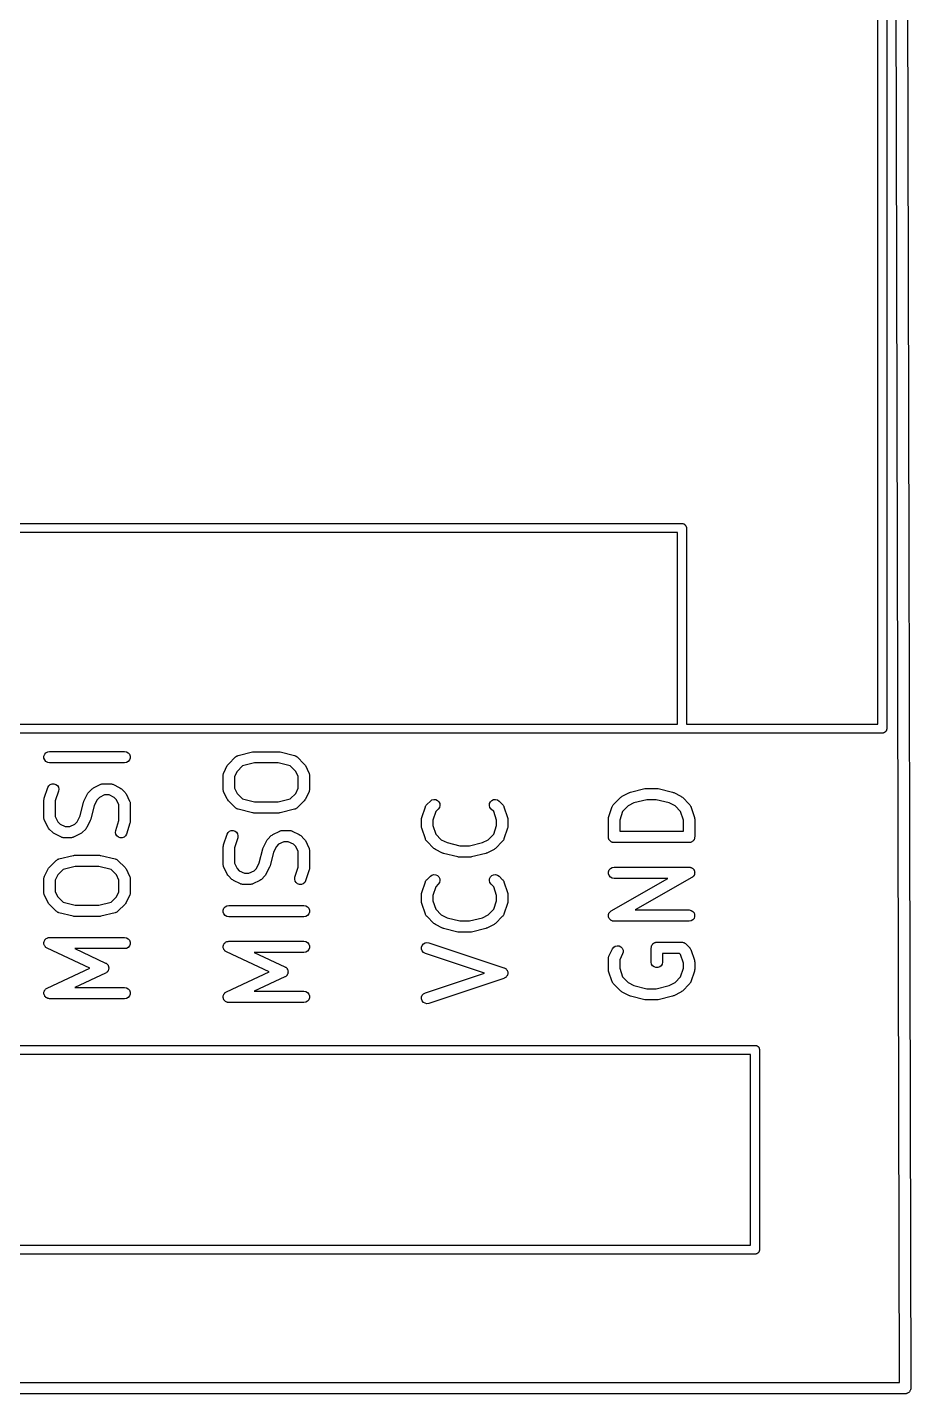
# Model space of a CAD drawing. Extents: x 92.1 to 192.1, y -135.1 to -45.9.
# Drawn here: x 180.31 to 192.07, y -135.07 to -116.88 of the extents above; entities that cross this region are included whole.
import ezdxf

# ---------------------------------------------------------------- set-up
doc = ezdxf.new("R2010")
doc.units = 0
doc.header["$MEASUREMENT"] = 0
doc.layers.add('BLACK', color=7, linetype='CONTINUOUS')

msp = doc.modelspace()

# ---------------------------------------------------------------- linework, layer by layer
at = {"layer": 'BLACK', "linetype": 'CONTINUOUS'}
for p, q in [((191.875, -45.9995), (192.075, -134.987)), ((191.925, -134.925), (191.725, -46.075)), ((191.637, -126.156), (191.637, -108.236)), ((191.757, -108.17), (191.757, -126.221)), ((150.922, -123.486), (189.032, -123.486)), ((189.032, -123.486), (189.037, -123.486)), ((189.032, -123.486), (189.032, -123.486)), ((189.037, -123.486), (189.042, -123.487)), ((189.042, -123.487), (189.048, -123.488)), ((189.048, -123.488), (189.052, -123.491)), ((189.052, -123.491), (189.057, -123.493)), ((189.057, -123.493), (189.061, -123.496)), ((189.061, -123.496), (189.066, -123.499)), ((189.066, -123.499), (189.069, -123.503)), ((189.069, -123.503), (189.073, -123.506)), ((189.073, -123.506), (189.076, -123.511)), ((189.076, -123.511), (189.08, -123.515)), ((189.08, -123.515), (189.081, -123.52)), ((189.081, -123.52), (189.084, -123.525)), ((189.084, -123.525), (189.085, -123.53)), ((189.085, -123.53), (189.087, -123.535)), ((189.087, -123.535), (189.087, -123.54)), ((189.087, -123.54), (189.087, -123.54)), ((189.087, -123.54), (189.087, -126.156)), ((188.967, -123.606), (153.527, -123.606)), ((188.967, -126.156), (188.967, -123.606)), ((191.702, -126.276), (153.462, -126.276)), ((153.527, -126.156), (188.967, -126.156)), ((189.087, -126.156), (191.637, -126.156)), ((191.707, -126.276), (191.702, -126.276)), ((191.702, -126.276), (191.702, -126.276)), ((191.712, -126.274), (191.707, -126.276)), ((191.718, -126.273), (191.712, -126.274)), ((191.722, -126.27), (191.718, -126.273)), ((191.727, -126.268), (191.722, -126.27)), ((191.731, -126.265), (191.727, -126.268)), ((191.736, -126.262), (191.731, -126.265)), ((191.739, -126.258), (191.736, -126.262)), ((191.743, -126.255), (191.739, -126.258)), ((191.746, -126.25), (191.743, -126.255)), ((191.75, -126.246), (191.746, -126.25)), ((191.751, -126.241), (191.75, -126.246)), ((191.754, -126.236), (191.751, -126.241)), ((191.755, -126.231), (191.754, -126.236)), ((191.757, -126.226), (191.755, -126.231)), ((191.757, -126.221), (191.757, -126.221)), ((191.757, -126.221), (191.757, -126.226)), ((180.531, -126.584), (180.54, -126.559)), ((180.531, -126.61), (180.531, -126.584)), ((180.54, -126.634), (180.531, -126.61)), ((180.54, -126.559), (180.557, -126.54)), ((180.557, -126.654), (180.54, -126.634)), ((180.557, -126.54), (180.58, -126.526)), ((180.58, -126.667), (180.557, -126.654)), ((180.58, -126.526), (180.605, -126.522)), ((180.605, -126.522), (181.605, -126.522)), ((181.605, -126.522), (181.631, -126.526)), ((181.631, -126.526), (181.653, -126.54)), ((181.653, -126.654), (181.631, -126.667)), ((181.653, -126.54), (181.67, -126.559)), ((181.67, -126.634), (181.653, -126.654)), ((181.67, -126.559), (181.679, -126.584)), ((181.679, -126.61), (181.67, -126.634)), ((181.679, -126.584), (181.679, -126.61)), ((182.987, -126.69), (183.083, -126.595)), ((183.083, -126.595), (183.088, -126.591)), ((183.088, -126.591), (183.094, -126.586)), ((183.094, -126.586), (183.099, -126.583)), ((183.099, -126.583), (183.104, -126.58)), ((183.104, -126.58), (183.111, -126.578)), ((183.111, -126.578), (183.117, -126.575)), ((183.117, -126.575), (183.308, -126.527)), ((183.308, -126.527), (183.317, -126.527)), ((183.317, -126.527), (183.326, -126.525)), ((183.326, -126.525), (183.659, -126.525)), ((183.659, -126.525), (183.668, -126.527)), ((183.668, -126.527), (183.678, -126.527)), ((183.678, -126.527), (183.868, -126.575)), ((183.868, -126.575), (183.875, -126.578)), ((183.875, -126.578), (183.882, -126.58)), ((183.882, -126.58), (183.886, -126.583)), ((183.886, -126.583), (183.892, -126.586)), ((183.892, -126.586), (183.897, -126.591)), ((183.897, -126.591), (183.903, -126.595)), ((183.903, -126.595), (183.998, -126.69)), ((180.605, -126.672), (180.58, -126.667)), ((181.605, -126.672), (180.605, -126.672)), ((181.631, -126.667), (181.605, -126.672)), ((182.918, -126.83), (182.921, -126.821)), ((182.919, -126.834), (182.918, -126.83)), ((182.918, -126.838), (182.919, -126.834)), ((182.918, -127.029), (182.918, -126.838)), ((182.921, -126.821), (182.922, -126.813)), ((182.922, -126.813), (182.924, -126.809)), ((182.924, -126.809), (182.926, -126.805)), ((182.926, -126.805), (182.973, -126.709)), ((182.973, -126.709), (182.98, -126.7)), ((182.98, -126.7), (182.987, -126.69)), ((183.102, -126.787), (183.068, -126.856)), ((183.174, -126.715), (183.102, -126.787)), ((183.335, -126.675), (183.174, -126.715)), ((183.65, -126.675), (183.335, -126.675)), ((183.812, -126.715), (183.65, -126.675)), ((183.884, -126.787), (183.812, -126.715)), ((183.918, -126.856), (183.884, -126.787)), ((183.998, -126.69), (184.005, -126.7)), ((184.005, -126.7), (184.012, -126.709)), ((184.012, -126.709), (184.06, -126.805)), ((184.06, -126.805), (184.061, -126.809)), ((184.061, -126.809), (184.063, -126.813)), ((184.063, -126.813), (184.065, -126.821)), ((184.065, -126.821), (184.067, -126.83)), ((184.067, -126.83), (184.067, -126.834)), ((184.067, -126.834), (184.068, -126.838)), ((184.068, -126.838), (184.068, -127.029)), ((180.534, -127.145), (180.582, -127.002)), ((180.582, -127.002), (180.594, -126.979)), ((180.594, -126.979), (180.614, -126.962)), ((180.614, -126.962), (180.638, -126.952)), ((180.638, -126.952), (180.664, -126.951)), ((180.664, -126.951), (180.689, -126.96)), ((180.689, -126.96), (180.709, -126.976)), ((180.709, -126.976), (180.723, -126.998)), ((180.723, -126.998), (180.728, -127.023)), ((181.124, -127.068), (181.171, -127.02)), ((181.171, -127.02), (181.181, -127.013)), ((181.181, -127.013), (181.191, -127.006)), ((181.191, -127.006), (181.286, -126.958)), ((181.286, -126.958), (181.29, -126.957)), ((181.29, -126.957), (181.294, -126.955)), ((181.294, -126.955), (181.302, -126.954)), ((181.302, -126.954), (181.311, -126.951)), ((181.311, -126.951), (181.315, -126.951)), ((181.315, -126.951), (181.319, -126.951)), ((181.319, -126.951), (181.415, -126.951)), ((181.415, -126.951), (181.419, -126.951)), ((181.419, -126.951), (181.423, -126.951)), ((181.423, -126.951), (181.432, -126.954)), ((181.432, -126.954), (181.44, -126.955)), ((181.44, -126.955), (181.444, -126.957)), ((181.444, -126.957), (181.448, -126.958)), ((181.448, -126.958), (181.543, -127.006)), ((181.543, -127.006), (181.553, -127.013)), ((181.553, -127.013), (181.563, -127.02)), ((181.563, -127.02), (181.611, -127.068)), ((183.068, -126.856), (183.068, -127.011)), ((183.068, -127.011), (183.102, -127.08)), ((183.884, -127.08), (183.918, -127.011)), ((183.918, -127.011), (183.918, -126.856)), ((188.343, -127.064), (188.534, -127.016)), ((188.534, -127.016), (188.543, -127.016)), ((188.543, -127.016), (188.552, -127.014)), ((188.552, -127.014), (188.695, -127.014)), ((188.695, -127.014), (188.704, -127.016)), ((188.704, -127.016), (188.713, -127.016)), ((188.713, -127.016), (188.904, -127.064)), ((180.53, -127.168), (180.532, -127.157)), ((180.53, -127.406), (180.53, -127.168)), ((180.532, -127.157), (180.534, -127.145)), ((180.724, -127.049), (180.68, -127.181)), ((180.68, -127.181), (180.68, -127.389)), ((180.728, -127.023), (180.724, -127.049)), ((181.011, -127.38), (181.056, -127.198)), ((181.056, -127.198), (181.06, -127.19)), ((181.06, -127.19), (181.062, -127.182)), ((181.062, -127.182), (181.11, -127.087)), ((181.11, -127.087), (181.117, -127.078)), ((181.117, -127.078), (181.124, -127.068)), ((181.238, -127.165), (181.2, -127.242)), ((181.269, -127.135), (181.238, -127.165)), ((181.337, -127.101), (181.269, -127.135)), ((181.397, -127.101), (181.337, -127.101)), ((181.466, -127.135), (181.397, -127.101)), ((181.496, -127.165), (181.466, -127.135)), ((181.53, -127.234), (181.496, -127.165)), ((181.611, -127.068), (181.617, -127.078)), ((181.617, -127.078), (181.625, -127.087)), ((181.625, -127.087), (181.672, -127.182)), ((181.672, -127.182), (181.673, -127.187)), ((181.673, -127.187), (181.676, -127.19)), ((181.676, -127.19), (181.677, -127.199)), ((181.677, -127.199), (181.68, -127.207)), ((182.919, -127.033), (182.918, -127.029)), ((182.918, -127.037), (182.919, -127.033)), ((182.921, -127.046), (182.918, -127.037)), ((182.922, -127.054), (182.921, -127.046)), ((182.924, -127.058), (182.922, -127.054)), ((182.926, -127.062), (182.924, -127.058)), ((182.973, -127.158), (182.926, -127.062)), ((182.98, -127.167), (182.973, -127.158)), ((182.987, -127.177), (182.98, -127.167)), ((183.083, -127.272), (182.987, -127.177)), ((183.102, -127.08), (183.174, -127.151)), ((183.174, -127.151), (183.335, -127.192)), ((183.335, -127.192), (183.65, -127.192)), ((183.65, -127.192), (183.812, -127.151)), ((183.812, -127.151), (183.884, -127.08)), ((183.998, -127.177), (183.903, -127.272)), ((184.005, -127.167), (183.998, -127.177)), ((184.012, -127.158), (184.005, -127.167)), ((184.06, -127.062), (184.012, -127.158)), ((184.061, -127.058), (184.06, -127.062)), ((184.063, -127.054), (184.061, -127.058)), ((184.065, -127.046), (184.063, -127.054)), ((184.067, -127.037), (184.065, -127.046)), ((184.068, -127.029), (184.067, -127.033)), ((184.067, -127.033), (184.067, -127.037)), ((185.629, -127.23), (185.677, -127.182)), ((185.677, -127.182), (185.698, -127.167)), ((185.698, -127.167), (185.723, -127.16)), ((185.723, -127.16), (185.749, -127.163)), ((185.749, -127.163), (185.773, -127.174)), ((185.773, -127.174), (185.791, -127.192)), ((185.791, -127.192), (185.802, -127.216)), ((186.467, -127.216), (186.478, -127.192)), ((186.478, -127.192), (186.496, -127.174)), ((186.496, -127.174), (186.52, -127.163)), ((186.52, -127.163), (186.546, -127.16)), ((186.546, -127.16), (186.571, -127.167)), ((186.571, -127.167), (186.592, -127.182)), ((186.592, -127.182), (186.64, -127.23)), ((188.118, -127.227), (188.213, -127.131)), ((188.213, -127.131), (188.223, -127.124)), ((188.223, -127.124), (188.233, -127.117)), ((188.233, -127.117), (188.328, -127.07)), ((188.328, -127.07), (188.336, -127.067)), ((188.336, -127.067), (188.343, -127.064)), ((188.561, -127.164), (188.388, -127.207)), ((188.686, -127.164), (188.561, -127.164)), ((188.859, -127.207), (188.686, -127.164)), ((188.904, -127.064), (188.911, -127.067)), ((188.911, -127.067), (188.919, -127.07)), ((188.919, -127.07), (189.014, -127.117)), ((189.014, -127.117), (189.024, -127.124)), ((189.024, -127.124), (189.034, -127.131)), ((189.034, -127.131), (189.129, -127.227)), ((180.972, -127.457), (181.011, -127.38)), ((181.2, -127.242), (181.154, -127.425)), ((181.53, -127.442), (181.53, -127.234)), ((181.68, -127.207), (181.679, -127.212)), ((181.679, -127.212), (181.68, -127.216)), ((181.68, -127.216), (181.68, -127.454)), ((183.088, -127.276), (183.083, -127.272)), ((183.094, -127.281), (183.088, -127.276)), ((183.099, -127.284), (183.094, -127.281)), ((183.104, -127.287), (183.099, -127.284)), ((183.111, -127.289), (183.104, -127.287)), ((183.117, -127.292), (183.111, -127.289)), ((183.308, -127.34), (183.117, -127.292)), ((183.317, -127.34), (183.308, -127.34)), ((183.326, -127.342), (183.317, -127.34)), ((183.659, -127.342), (183.326, -127.342)), ((183.668, -127.34), (183.659, -127.342)), ((183.678, -127.34), (183.668, -127.34)), ((183.868, -127.292), (183.678, -127.34)), ((183.875, -127.289), (183.868, -127.292)), ((183.882, -127.287), (183.875, -127.289)), ((183.886, -127.284), (183.882, -127.287)), ((183.892, -127.281), (183.886, -127.284)), ((183.897, -127.276), (183.892, -127.281)), ((183.903, -127.272), (183.897, -127.276)), ((185.563, -127.402), (185.611, -127.259)), ((185.611, -127.259), (185.613, -127.255)), ((185.613, -127.255), (185.614, -127.251)), ((185.614, -127.251), (185.619, -127.244)), ((185.619, -127.244), (185.623, -127.236)), ((185.623, -127.236), (185.626, -127.233)), ((185.626, -127.233), (185.629, -127.23)), ((185.748, -127.323), (185.709, -127.438)), ((185.783, -127.288), (185.748, -127.323)), ((185.798, -127.267), (185.783, -127.288)), ((185.804, -127.242), (185.798, -127.267)), ((185.802, -127.216), (185.804, -127.242)), ((186.464, -127.242), (186.467, -127.216)), ((186.471, -127.267), (186.464, -127.242)), ((186.486, -127.288), (186.471, -127.267)), ((186.521, -127.323), (186.486, -127.288)), ((186.559, -127.438), (186.521, -127.323)), ((186.64, -127.23), (186.642, -127.233)), ((186.642, -127.233), (186.646, -127.236)), ((186.646, -127.236), (186.65, -127.244)), ((186.65, -127.244), (186.655, -127.251)), ((186.655, -127.251), (186.656, -127.255)), ((186.656, -127.255), (186.658, -127.259)), ((186.658, -127.259), (186.706, -127.402)), ((188.052, -127.399), (188.1, -127.256)), ((188.1, -127.256), (188.102, -127.252)), ((188.102, -127.252), (188.103, -127.248)), ((188.103, -127.248), (188.108, -127.241)), ((188.108, -127.241), (188.112, -127.233)), ((188.112, -127.233), (188.116, -127.23)), ((188.116, -127.23), (188.118, -127.227)), ((188.237, -127.32), (188.199, -127.435)), ((188.311, -127.246), (188.237, -127.32)), ((188.388, -127.207), (188.311, -127.246)), ((188.936, -127.246), (188.859, -127.207)), ((189.01, -127.32), (188.936, -127.246)), ((189.049, -127.435), (189.01, -127.32)), ((189.129, -127.227), (189.131, -127.23)), ((189.131, -127.23), (189.135, -127.233)), ((189.135, -127.233), (189.139, -127.241)), ((189.139, -127.241), (189.144, -127.248)), ((189.144, -127.248), (189.145, -127.252)), ((189.145, -127.252), (189.147, -127.256)), ((189.147, -127.256), (189.195, -127.399)), ((180.531, -127.411), (180.53, -127.406)), ((180.531, -127.415), (180.531, -127.411)), ((180.533, -127.423), (180.531, -127.415)), ((180.535, -127.432), (180.533, -127.423)), ((180.537, -127.436), (180.535, -127.432)), ((180.538, -127.44), (180.537, -127.436)), ((180.586, -127.535), (180.538, -127.44)), ((180.593, -127.545), (180.586, -127.535)), ((180.6, -127.555), (180.593, -127.545)), ((180.647, -127.602), (180.6, -127.555)), ((180.68, -127.389), (180.714, -127.457)), ((180.714, -127.457), (180.745, -127.488)), ((180.745, -127.488), (180.813, -127.522)), ((180.813, -127.522), (180.873, -127.522)), ((180.873, -127.522), (180.942, -127.488)), ((180.942, -127.488), (180.972, -127.457)), ((181.087, -127.555), (181.039, -127.602)), ((181.094, -127.545), (181.087, -127.555)), ((181.101, -127.535), (181.094, -127.545)), ((181.148, -127.44), (181.101, -127.535)), ((181.151, -127.432), (181.148, -127.44)), ((181.154, -127.425), (181.151, -127.432)), ((181.486, -127.573), (181.53, -127.442)), ((181.676, -127.478), (181.629, -127.621)), ((181.678, -127.466), (181.676, -127.478)), ((181.68, -127.454), (181.678, -127.466)), ((185.559, -127.426), (185.561, -127.414)), ((185.559, -127.521), (185.559, -127.426)), ((185.561, -127.533), (185.559, -127.521)), ((185.561, -127.414), (185.563, -127.402)), ((185.563, -127.545), (185.561, -127.533)), ((185.611, -127.687), (185.563, -127.545)), ((185.709, -127.438), (185.709, -127.509)), ((185.709, -127.509), (185.748, -127.623)), ((186.521, -127.623), (186.559, -127.509)), ((186.559, -127.509), (186.559, -127.438)), ((186.706, -127.545), (186.658, -127.687)), ((186.706, -127.402), (186.707, -127.414)), ((186.707, -127.533), (186.706, -127.545)), ((186.707, -127.414), (186.709, -127.426)), ((186.709, -127.521), (186.707, -127.533)), ((186.709, -127.426), (186.709, -127.521)), ((188.049, -127.422), (188.051, -127.411)), ((188.049, -127.66), (188.049, -127.422)), ((188.051, -127.411), (188.052, -127.399)), ((188.199, -127.435), (188.199, -127.585)), ((189.049, -127.585), (189.049, -127.435)), ((189.195, -127.399), (189.196, -127.411)), ((189.196, -127.411), (189.199, -127.422)), ((189.199, -127.422), (189.199, -127.66)), ((180.657, -127.609), (180.647, -127.602)), ((180.667, -127.616), (180.657, -127.609)), ((180.762, -127.664), (180.667, -127.616)), ((180.766, -127.665), (180.762, -127.664)), ((180.77, -127.667), (180.766, -127.665)), ((180.779, -127.669), (180.77, -127.667)), ((180.787, -127.671), (180.779, -127.669)), ((180.791, -127.671), (180.787, -127.671)), ((180.796, -127.672), (180.791, -127.671)), ((180.891, -127.672), (180.796, -127.672)), ((180.895, -127.671), (180.891, -127.672)), ((180.899, -127.671), (180.895, -127.671)), ((180.908, -127.669), (180.899, -127.671)), ((180.917, -127.667), (180.908, -127.669)), ((180.92, -127.665), (180.917, -127.667)), ((180.924, -127.664), (180.92, -127.665)), ((181.02, -127.616), (180.924, -127.664)), ((181.029, -127.609), (181.02, -127.616)), ((181.039, -127.602), (181.029, -127.609)), ((181.483, -127.599), (181.486, -127.573)), ((181.488, -127.625), (181.483, -127.599)), ((181.501, -127.647), (181.488, -127.625)), ((181.522, -127.663), (181.501, -127.647)), ((181.547, -127.671), (181.522, -127.663)), ((181.573, -127.67), (181.547, -127.671)), ((181.597, -127.661), (181.573, -127.67)), ((181.616, -127.644), (181.597, -127.661)), ((181.629, -127.621), (181.616, -127.644)), ((182.922, -127.767), (182.969, -127.624)), ((182.969, -127.624), (182.982, -127.601)), ((182.982, -127.601), (183.001, -127.584)), ((183.001, -127.584), (183.025, -127.574)), ((183.025, -127.574), (183.051, -127.574)), ((183.051, -127.574), (183.076, -127.582)), ((183.112, -127.671), (183.068, -127.803)), ((183.076, -127.582), (183.097, -127.598)), ((183.097, -127.598), (183.11, -127.62)), ((183.11, -127.62), (183.115, -127.646)), ((183.115, -127.646), (183.112, -127.671)), ((183.45, -127.805), (183.497, -127.709)), ((183.497, -127.709), (183.504, -127.7)), ((183.504, -127.7), (183.511, -127.69)), ((183.511, -127.69), (183.559, -127.642)), ((183.559, -127.642), (183.569, -127.635)), ((183.569, -127.635), (183.578, -127.628)), ((183.578, -127.628), (183.674, -127.581)), ((183.725, -127.723), (183.656, -127.757)), ((183.674, -127.581), (183.678, -127.579)), ((183.678, -127.579), (183.681, -127.577)), ((183.681, -127.577), (183.69, -127.576)), ((183.69, -127.576), (183.698, -127.573)), ((183.698, -127.573), (183.703, -127.574)), ((183.703, -127.574), (183.707, -127.573)), ((183.707, -127.573), (183.802, -127.573)), ((183.785, -127.723), (183.725, -127.723)), ((183.853, -127.757), (183.785, -127.723)), ((183.802, -127.573), (183.807, -127.574)), ((183.807, -127.574), (183.811, -127.573)), ((183.811, -127.573), (183.819, -127.576)), ((183.819, -127.576), (183.828, -127.577)), ((183.828, -127.577), (183.832, -127.579)), ((183.832, -127.579), (183.836, -127.581)), ((183.836, -127.581), (183.931, -127.628)), ((183.931, -127.628), (183.941, -127.635)), ((183.941, -127.635), (183.951, -127.642)), ((183.951, -127.642), (183.998, -127.69)), ((183.998, -127.69), (184.005, -127.7)), ((184.005, -127.7), (184.012, -127.709)), ((184.012, -127.709), (184.06, -127.805)), ((185.613, -127.691), (185.611, -127.687)), ((185.614, -127.695), (185.613, -127.691)), ((185.619, -127.703), (185.614, -127.695)), ((185.623, -127.71), (185.619, -127.703)), ((185.626, -127.713), (185.623, -127.71)), ((185.629, -127.717), (185.626, -127.713)), ((185.724, -127.812), (185.629, -127.717)), ((185.748, -127.623), (185.822, -127.697)), ((185.822, -127.697), (185.899, -127.736)), ((185.899, -127.736), (186.072, -127.779)), ((186.197, -127.779), (186.37, -127.736)), ((186.37, -127.736), (186.447, -127.697)), ((186.447, -127.697), (186.521, -127.623)), ((186.64, -127.717), (186.545, -127.812)), ((186.642, -127.713), (186.64, -127.717)), ((186.646, -127.71), (186.642, -127.713)), ((186.65, -127.703), (186.646, -127.71)), ((186.655, -127.695), (186.65, -127.703)), ((186.656, -127.691), (186.655, -127.695)), ((186.658, -127.687), (186.656, -127.691)), ((188.05, -127.667), (188.049, -127.66)), ((188.05, -127.674), (188.05, -127.667)), ((188.052, -127.68), (188.05, -127.674)), ((188.053, -127.686), (188.052, -127.68)), ((188.056, -127.692), (188.053, -127.686)), ((188.059, -127.698), (188.056, -127.692)), ((188.063, -127.703), (188.059, -127.698)), ((188.066, -127.709), (188.063, -127.703)), ((188.071, -127.713), (188.066, -127.709)), ((188.075, -127.718), (188.071, -127.713)), ((188.081, -127.721), (188.075, -127.718)), ((188.086, -127.725), (188.081, -127.721)), ((188.092, -127.728), (188.086, -127.725)), ((188.098, -127.731), (188.092, -127.728)), ((188.104, -127.732), (188.098, -127.731)), ((188.111, -127.734), (188.104, -127.732)), ((188.117, -127.734), (188.111, -127.734)), ((188.124, -127.735), (188.117, -127.734)), ((189.124, -127.735), (188.124, -127.735)), ((188.199, -127.585), (189.049, -127.585)), ((189.13, -127.734), (189.124, -127.735)), ((189.137, -127.734), (189.13, -127.734)), ((189.143, -127.732), (189.137, -127.734)), ((189.149, -127.731), (189.143, -127.732)), ((189.155, -127.728), (189.149, -127.731)), ((189.161, -127.725), (189.155, -127.728)), ((189.166, -127.721), (189.161, -127.725)), ((189.172, -127.718), (189.166, -127.721)), ((189.176, -127.713), (189.172, -127.718)), ((189.181, -127.709), (189.176, -127.713)), ((189.184, -127.703), (189.181, -127.709)), ((189.189, -127.698), (189.184, -127.703)), ((189.191, -127.692), (189.189, -127.698)), ((189.194, -127.686), (189.191, -127.692)), ((189.195, -127.68), (189.194, -127.686)), ((189.197, -127.674), (189.195, -127.68)), ((189.199, -127.66), (189.197, -127.667)), ((189.197, -127.667), (189.197, -127.674)), ((180.73, -127.953), (180.92, -127.905)), ((180.92, -127.905), (180.929, -127.905)), ((180.929, -127.905), (180.939, -127.903)), ((180.939, -127.903), (181.272, -127.903)), ((181.272, -127.903), (181.281, -127.905)), ((181.281, -127.905), (181.29, -127.905)), ((181.29, -127.905), (181.481, -127.953)), ((182.918, -127.791), (182.92, -127.779)), ((182.918, -128.029), (182.918, -127.791)), ((182.92, -127.779), (182.922, -127.767)), ((183.068, -127.803), (183.068, -128.011)), ((183.398, -128.003), (183.444, -127.82)), ((183.444, -127.82), (183.447, -127.813)), ((183.447, -127.813), (183.45, -127.805)), ((183.587, -127.864), (183.542, -128.047)), ((183.626, -127.787), (183.587, -127.864)), ((183.656, -127.757), (183.626, -127.787)), ((183.884, -127.787), (183.853, -127.757)), ((183.918, -127.856), (183.884, -127.787)), ((183.918, -128.064), (183.918, -127.856)), ((184.06, -127.805), (184.061, -127.809)), ((184.061, -127.809), (184.063, -127.813)), ((184.063, -127.813), (184.065, -127.821)), ((184.065, -127.821), (184.067, -127.83)), ((184.067, -127.83), (184.067, -127.834)), ((184.067, -127.834), (184.068, -127.838)), ((184.068, -127.838), (184.068, -128.076)), ((185.734, -127.819), (185.724, -127.812)), ((185.744, -127.826), (185.734, -127.819)), ((185.839, -127.874), (185.744, -127.826)), ((185.847, -127.876), (185.839, -127.874)), ((185.854, -127.879), (185.847, -127.876)), ((186.045, -127.927), (185.854, -127.879)), ((186.054, -127.928), (186.045, -127.927)), ((186.063, -127.929), (186.054, -127.928)), ((186.206, -127.929), (186.063, -127.929)), ((186.072, -127.779), (186.197, -127.779)), ((186.215, -127.928), (186.206, -127.929)), ((186.224, -127.927), (186.215, -127.928)), ((186.414, -127.879), (186.224, -127.927)), ((186.422, -127.876), (186.414, -127.879)), ((186.43, -127.874), (186.422, -127.876)), ((186.525, -127.826), (186.43, -127.874)), ((186.535, -127.819), (186.525, -127.826)), ((186.545, -127.812), (186.535, -127.819)), ((180.538, -128.182), (180.586, -128.087)), ((180.586, -128.087), (180.593, -128.078)), ((180.593, -128.078), (180.6, -128.068)), ((180.6, -128.068), (180.695, -127.973)), ((180.695, -127.973), (180.701, -127.968)), ((180.701, -127.968), (180.706, -127.963)), ((180.706, -127.963), (180.711, -127.961)), ((180.711, -127.961), (180.716, -127.958)), ((180.786, -128.093), (180.714, -128.165)), ((180.716, -127.958), (180.723, -127.956)), ((180.723, -127.956), (180.73, -127.953)), ((180.948, -128.053), (180.786, -128.093)), ((181.263, -128.053), (180.948, -128.053)), ((181.424, -128.093), (181.263, -128.053)), ((181.496, -128.165), (181.424, -128.093)), ((181.481, -127.953), (181.487, -127.956)), ((181.487, -127.956), (181.494, -127.958)), ((181.494, -127.958), (181.499, -127.961)), ((181.499, -127.961), (181.504, -127.963)), ((181.504, -127.963), (181.509, -127.968)), ((181.509, -127.968), (181.515, -127.973)), ((181.515, -127.973), (181.611, -128.068)), ((181.611, -128.068), (181.617, -128.078)), ((181.617, -128.078), (181.625, -128.087)), ((181.625, -128.087), (181.672, -128.182)), ((182.919, -128.033), (182.918, -128.029)), ((182.918, -128.037), (182.919, -128.033)), ((182.921, -128.046), (182.918, -128.037)), ((182.922, -128.054), (182.921, -128.046)), ((182.924, -128.058), (182.922, -128.054)), ((182.926, -128.062), (182.924, -128.058)), ((182.973, -128.158), (182.926, -128.062)), ((183.068, -128.011), (183.102, -128.08)), ((183.102, -128.08), (183.132, -128.11)), ((183.132, -128.11), (183.201, -128.144)), ((183.261, -128.144), (183.329, -128.11)), ((183.329, -128.11), (183.36, -128.08)), ((183.36, -128.08), (183.398, -128.003)), ((183.536, -128.062), (183.488, -128.158)), ((183.538, -128.054), (183.536, -128.062)), ((183.542, -128.047), (183.538, -128.054)), ((183.874, -128.195), (183.918, -128.064)), ((184.064, -128.1), (184.016, -128.243)), ((184.066, -128.088), (184.064, -128.1)), ((184.068, -128.076), (184.066, -128.088)), ((188.05, -128.124), (188.059, -128.099)), ((188.059, -128.099), (188.075, -128.079)), ((188.075, -128.079), (188.098, -128.066)), ((188.098, -128.066), (188.124, -128.062)), ((188.124, -128.062), (189.124, -128.062)), ((189.124, -128.062), (189.13, -128.063)), ((189.13, -128.063), (189.137, -128.063)), ((189.137, -128.063), (189.143, -128.065)), ((189.143, -128.065), (189.149, -128.066)), ((189.149, -128.066), (189.155, -128.07)), ((189.155, -128.07), (189.161, -128.072)), ((189.161, -128.072), (189.166, -128.076)), ((189.166, -128.076), (189.172, -128.079)), ((189.172, -128.079), (189.176, -128.084)), ((189.176, -128.084), (189.181, -128.089)), ((189.181, -128.089), (189.184, -128.094)), ((189.184, -128.094), (189.189, -128.099)), ((189.189, -128.099), (189.191, -128.106)), ((189.191, -128.106), (189.194, -128.111)), ((189.194, -128.111), (189.195, -128.118)), ((180.53, -128.216), (180.531, -128.212)), ((180.53, -128.406), (180.53, -128.216)), ((180.531, -128.207), (180.533, -128.199)), ((180.531, -128.212), (180.531, -128.207)), ((180.533, -128.199), (180.535, -128.19)), ((180.535, -128.19), (180.537, -128.187)), ((180.537, -128.187), (180.538, -128.182)), ((180.714, -128.165), (180.68, -128.234)), ((180.68, -128.234), (180.68, -128.389)), ((181.53, -128.234), (181.496, -128.165)), ((181.53, -128.389), (181.53, -128.234)), ((181.672, -128.182), (181.673, -128.187)), ((181.673, -128.187), (181.676, -128.19)), ((181.676, -128.19), (181.677, -128.199)), ((181.677, -128.199), (181.68, -128.207)), ((181.68, -128.207), (181.679, -128.212)), ((181.679, -128.212), (181.68, -128.216)), ((181.68, -128.216), (181.68, -128.406)), ((182.98, -128.167), (182.973, -128.158)), ((182.987, -128.177), (182.98, -128.167)), ((183.035, -128.225), (182.987, -128.177)), ((183.045, -128.231), (183.035, -128.225)), ((183.054, -128.239), (183.045, -128.231)), ((183.15, -128.286), (183.054, -128.239)), ((183.154, -128.288), (183.15, -128.286)), ((183.158, -128.29), (183.154, -128.288)), ((183.166, -128.291), (183.158, -128.29)), ((183.175, -128.294), (183.166, -128.291)), ((183.179, -128.293), (183.175, -128.294)), ((183.183, -128.294), (183.179, -128.293)), ((183.278, -128.294), (183.183, -128.294)), ((183.201, -128.144), (183.261, -128.144)), ((183.283, -128.293), (183.278, -128.294)), ((183.287, -128.294), (183.283, -128.293)), ((183.295, -128.291), (183.287, -128.294)), ((183.304, -128.29), (183.295, -128.291)), ((183.308, -128.288), (183.304, -128.29)), ((183.312, -128.286), (183.308, -128.288)), ((183.407, -128.239), (183.312, -128.286)), ((183.417, -128.231), (183.407, -128.239)), ((183.427, -128.225), (183.417, -128.231)), ((183.474, -128.177), (183.427, -128.225)), ((183.481, -128.167), (183.474, -128.177)), ((183.488, -128.158), (183.481, -128.167)), ((183.87, -128.221), (183.874, -128.195)), ((183.875, -128.247), (183.87, -128.221)), ((183.889, -128.269), (183.875, -128.247)), ((183.909, -128.285), (183.889, -128.269)), ((183.934, -128.293), (183.909, -128.285)), ((183.96, -128.293), (183.934, -128.293)), ((183.984, -128.283), (183.96, -128.293)), ((184.004, -128.266), (183.984, -128.283)), ((184.016, -128.243), (184.004, -128.266)), ((185.563, -128.402), (185.611, -128.259)), ((185.611, -128.259), (185.613, -128.255)), ((185.613, -128.255), (185.614, -128.251)), ((185.614, -128.251), (185.619, -128.244)), ((185.619, -128.244), (185.623, -128.236)), ((185.623, -128.236), (185.626, -128.233)), ((185.626, -128.233), (185.629, -128.23)), ((185.629, -128.23), (185.677, -128.182)), ((185.677, -128.182), (185.698, -128.167)), ((185.698, -128.167), (185.723, -128.16)), ((185.723, -128.16), (185.749, -128.163)), ((185.783, -128.288), (185.748, -128.323)), ((185.749, -128.163), (185.773, -128.174)), ((185.773, -128.174), (185.791, -128.192)), ((185.798, -128.267), (185.783, -128.288)), ((185.791, -128.192), (185.802, -128.216)), ((185.804, -128.242), (185.798, -128.267)), ((185.802, -128.216), (185.804, -128.242)), ((186.464, -128.242), (186.467, -128.216)), ((186.471, -128.267), (186.464, -128.242)), ((186.467, -128.216), (186.478, -128.192)), ((186.486, -128.288), (186.471, -128.267)), ((186.478, -128.192), (186.496, -128.174)), ((186.521, -128.323), (186.486, -128.288)), ((186.496, -128.174), (186.52, -128.163)), ((186.52, -128.163), (186.546, -128.16)), ((186.546, -128.16), (186.571, -128.167)), ((186.571, -128.167), (186.592, -128.182)), ((186.592, -128.182), (186.64, -128.23)), ((186.64, -128.23), (186.642, -128.233)), ((186.642, -128.233), (186.646, -128.236)), ((186.646, -128.236), (186.65, -128.244)), ((186.65, -128.244), (186.655, -128.251)), ((186.655, -128.251), (186.656, -128.255)), ((186.656, -128.255), (186.658, -128.259)), ((186.658, -128.259), (186.706, -128.402)), ((188.05, -128.15), (188.05, -128.124)), ((188.059, -128.174), (188.05, -128.15)), ((188.075, -128.194), (188.059, -128.174)), ((188.098, -128.207), (188.075, -128.194)), ((188.086, -128.643), (188.841, -128.212)), ((188.124, -128.212), (188.098, -128.207)), ((188.841, -128.212), (188.124, -128.212)), ((189.161, -128.202), (188.406, -128.633)), ((189.166, -128.198), (189.161, -128.202)), ((189.172, -128.194), (189.166, -128.198)), ((189.176, -128.189), (189.172, -128.194)), ((189.181, -128.185), (189.176, -128.189)), ((189.184, -128.179), (189.181, -128.185)), ((189.189, -128.174), (189.184, -128.179)), ((189.191, -128.168), (189.189, -128.174)), ((189.194, -128.163), (189.191, -128.168)), ((189.195, -128.156), (189.194, -128.163)), ((189.195, -128.118), (189.197, -128.124)), ((189.197, -128.15), (189.195, -128.156)), ((189.197, -128.124), (189.197, -128.13)), ((189.197, -128.13), (189.199, -128.137)), ((189.199, -128.137), (189.197, -128.143)), ((189.197, -128.143), (189.197, -128.15)), ((180.531, -128.411), (180.53, -128.406)), ((180.531, -128.415), (180.531, -128.411)), ((180.533, -128.423), (180.531, -128.415)), ((180.535, -128.432), (180.533, -128.423)), ((180.537, -128.436), (180.535, -128.432)), ((180.538, -128.44), (180.537, -128.436)), ((180.586, -128.535), (180.538, -128.44)), ((180.68, -128.389), (180.714, -128.457)), ((180.714, -128.457), (180.786, -128.529)), ((181.424, -128.529), (181.496, -128.457)), ((181.496, -128.457), (181.53, -128.389)), ((181.672, -128.44), (181.625, -128.535)), ((181.673, -128.436), (181.672, -128.44)), ((181.676, -128.432), (181.673, -128.436)), ((181.677, -128.423), (181.676, -128.432)), ((181.68, -128.415), (181.677, -128.423)), ((181.68, -128.406), (181.679, -128.411)), ((181.679, -128.411), (181.68, -128.415)), ((185.559, -128.426), (185.561, -128.414)), ((185.559, -128.521), (185.559, -128.426)), ((185.561, -128.414), (185.563, -128.402)), ((185.748, -128.323), (185.709, -128.438)), ((185.709, -128.438), (185.709, -128.509)), ((186.559, -128.438), (186.521, -128.323)), ((186.559, -128.509), (186.559, -128.438)), ((186.706, -128.402), (186.707, -128.414)), ((186.707, -128.414), (186.709, -128.426)), ((186.709, -128.426), (186.709, -128.521)), ((180.593, -128.545), (180.586, -128.535)), ((180.6, -128.555), (180.593, -128.545)), ((180.695, -128.65), (180.6, -128.555)), ((180.701, -128.654), (180.695, -128.65)), ((180.706, -128.659), (180.701, -128.654)), ((180.711, -128.662), (180.706, -128.659)), ((180.786, -128.529), (180.948, -128.57)), ((180.948, -128.57), (181.263, -128.57)), ((181.263, -128.57), (181.424, -128.529)), ((181.504, -128.659), (181.499, -128.662)), ((181.509, -128.654), (181.504, -128.659)), ((181.515, -128.65), (181.509, -128.654)), ((181.611, -128.555), (181.515, -128.65)), ((181.617, -128.545), (181.611, -128.555)), ((181.625, -128.535), (181.617, -128.545)), ((182.919, -128.635), (182.928, -128.61)), ((182.919, -128.661), (182.919, -128.635)), ((182.928, -128.61), (182.945, -128.59)), ((182.945, -128.59), (182.967, -128.577)), ((182.967, -128.577), (182.993, -128.573)), ((182.993, -128.573), (183.993, -128.573)), ((183.993, -128.573), (184.018, -128.577)), ((184.018, -128.577), (184.041, -128.59)), ((184.041, -128.59), (184.058, -128.61)), ((184.058, -128.61), (184.067, -128.635)), ((184.067, -128.635), (184.067, -128.661)), ((185.561, -128.533), (185.559, -128.521)), ((185.563, -128.545), (185.561, -128.533)), ((185.611, -128.687), (185.563, -128.545)), ((185.709, -128.509), (185.748, -128.623)), ((185.748, -128.623), (185.822, -128.697)), ((186.447, -128.697), (186.521, -128.623)), ((186.521, -128.623), (186.559, -128.509)), ((186.706, -128.545), (186.658, -128.687)), ((186.707, -128.533), (186.706, -128.545)), ((186.709, -128.521), (186.707, -128.533)), ((188.066, -128.66), (188.071, -128.656)), ((188.071, -128.656), (188.075, -128.651)), ((188.075, -128.651), (188.081, -128.647)), ((188.081, -128.647), (188.086, -128.643)), ((188.406, -128.633), (189.124, -128.633)), ((189.124, -128.633), (189.149, -128.638)), ((189.149, -128.638), (189.172, -128.651)), ((189.172, -128.651), (189.189, -128.671)), ((180.716, -128.665), (180.711, -128.662)), ((180.723, -128.667), (180.716, -128.665)), ((180.73, -128.67), (180.723, -128.667)), ((180.92, -128.717), (180.73, -128.67)), ((180.929, -128.718), (180.92, -128.717)), ((180.939, -128.72), (180.929, -128.718)), ((181.272, -128.72), (180.939, -128.72)), ((181.281, -128.718), (181.272, -128.72)), ((181.29, -128.717), (181.281, -128.718)), ((181.481, -128.67), (181.29, -128.717)), ((181.487, -128.667), (181.481, -128.67)), ((181.494, -128.665), (181.487, -128.667)), ((181.499, -128.662), (181.494, -128.665)), ((182.928, -128.685), (182.919, -128.661)), ((182.945, -128.705), (182.928, -128.685)), ((182.967, -128.718), (182.945, -128.705)), ((182.993, -128.723), (182.967, -128.718)), ((183.993, -128.723), (182.993, -128.723)), ((184.018, -128.718), (183.993, -128.723)), ((184.041, -128.705), (184.018, -128.718)), ((184.058, -128.685), (184.041, -128.705)), ((184.067, -128.661), (184.058, -128.685)), ((185.613, -128.691), (185.611, -128.687)), ((185.614, -128.695), (185.613, -128.691)), ((185.619, -128.703), (185.614, -128.695)), ((185.623, -128.71), (185.619, -128.703)), ((185.626, -128.713), (185.623, -128.71)), ((185.629, -128.717), (185.626, -128.713)), ((185.724, -128.812), (185.629, -128.717)), ((185.734, -128.819), (185.724, -128.812)), ((185.744, -128.826), (185.734, -128.819)), ((185.839, -128.874), (185.744, -128.826)), ((185.822, -128.697), (185.899, -128.736)), ((185.899, -128.736), (186.072, -128.779)), ((186.072, -128.779), (186.197, -128.779)), ((186.197, -128.779), (186.37, -128.736)), ((186.37, -128.736), (186.447, -128.697)), ((186.525, -128.826), (186.43, -128.874)), ((186.535, -128.819), (186.525, -128.826)), ((186.545, -128.812), (186.535, -128.819)), ((186.64, -128.717), (186.545, -128.812)), ((186.642, -128.713), (186.64, -128.717)), ((186.646, -128.71), (186.642, -128.713)), ((186.65, -128.703), (186.646, -128.71)), ((186.655, -128.695), (186.65, -128.703)), ((186.656, -128.691), (186.655, -128.695)), ((186.658, -128.687), (186.656, -128.691)), ((188.049, -128.708), (188.05, -128.701)), ((188.05, -128.714), (188.049, -128.708)), ((188.05, -128.695), (188.052, -128.689)), ((188.05, -128.701), (188.05, -128.695)), ((188.05, -128.721), (188.05, -128.714)), ((188.052, -128.727), (188.05, -128.721)), ((188.052, -128.689), (188.053, -128.682)), ((188.053, -128.733), (188.052, -128.727)), ((188.053, -128.682), (188.056, -128.677)), ((188.056, -128.739), (188.053, -128.733)), ((188.056, -128.677), (188.059, -128.671)), ((188.059, -128.746), (188.056, -128.739)), ((188.059, -128.671), (188.063, -128.665)), ((188.063, -128.751), (188.059, -128.746)), ((188.063, -128.665), (188.066, -128.66)), ((188.066, -128.756), (188.063, -128.751)), ((188.071, -128.76), (188.066, -128.756)), ((188.075, -128.766), (188.071, -128.76)), ((188.081, -128.769), (188.075, -128.766)), ((188.086, -128.773), (188.081, -128.769)), ((188.092, -128.775), (188.086, -128.773)), ((188.098, -128.779), (188.092, -128.775)), ((188.104, -128.78), (188.098, -128.779)), ((188.11, -128.782), (188.104, -128.78)), ((188.117, -128.782), (188.11, -128.782)), ((188.124, -128.783), (188.117, -128.782)), ((189.124, -128.783), (188.124, -128.783)), ((189.149, -128.779), (189.124, -128.783)), ((189.172, -128.766), (189.149, -128.779)), ((189.189, -128.746), (189.172, -128.766)), ((189.189, -128.671), (189.197, -128.695)), ((189.197, -128.721), (189.189, -128.746)), ((189.197, -128.695), (189.197, -128.721)), ((180.544, -129.03), (180.551, -129.023)), ((180.551, -129.023), (180.557, -129.016)), ((180.557, -129.016), (180.56, -129.014)), ((180.56, -129.014), (180.562, -129.012)), ((180.562, -129.012), (180.571, -129.008)), ((180.571, -129.008), (180.58, -129.003)), ((180.58, -129.003), (180.583, -129.002)), ((180.583, -129.002), (180.586, -129.001)), ((180.586, -129.001), (180.596, -129)), ((180.596, -129), (180.605, -128.998)), ((180.605, -128.998), (181.605, -128.998)), ((181.605, -128.998), (181.631, -129.003)), ((181.631, -129.003), (181.653, -129.016)), ((181.653, -129.016), (181.67, -129.036)), ((185.847, -128.876), (185.839, -128.874)), ((185.854, -128.879), (185.847, -128.876)), ((186.045, -128.927), (185.854, -128.879)), ((186.054, -128.928), (186.045, -128.927)), ((186.063, -128.929), (186.054, -128.928)), ((186.206, -128.929), (186.063, -128.929)), ((186.215, -128.928), (186.206, -128.929)), ((186.224, -128.927), (186.215, -128.928)), ((186.414, -128.879), (186.224, -128.927)), ((186.422, -128.876), (186.414, -128.879)), ((186.43, -128.874), (186.422, -128.876)), ((180.53, -129.08), (180.531, -129.07)), ((180.531, -129.083), (180.53, -129.08)), ((180.531, -129.06), (180.532, -129.057)), ((180.531, -129.07), (180.531, -129.06)), ((180.531, -129.086), (180.531, -129.083)), ((180.535, -129.095), (180.531, -129.086)), ((180.532, -129.057), (180.533, -129.054)), ((180.533, -129.054), (180.537, -129.045)), ((180.537, -129.105), (180.535, -129.095)), ((180.537, -129.045), (180.54, -129.036)), ((180.539, -129.108), (180.537, -129.105)), ((180.54, -129.111), (180.539, -129.108)), ((180.54, -129.036), (180.542, -129.033)), ((180.547, -129.118), (180.54, -129.111)), ((180.542, -129.033), (180.544, -129.03)), ((180.552, -129.126), (180.547, -129.118)), ((180.555, -129.128), (180.552, -129.126)), ((180.557, -129.131), (180.555, -129.128)), ((180.565, -129.136), (180.557, -129.131)), ((180.573, -129.141), (180.565, -129.136)), ((181.142, -129.406), (180.573, -129.141)), ((181.605, -129.148), (180.943, -129.148)), ((180.943, -129.148), (181.351, -129.339)), ((181.631, -129.144), (181.605, -129.148)), ((181.653, -129.131), (181.631, -129.144)), ((181.67, -129.111), (181.653, -129.131)), ((181.67, -129.036), (181.679, -129.06)), ((181.679, -129.086), (181.67, -129.111)), ((181.679, -129.06), (181.679, -129.086)), ((182.918, -129.13), (182.919, -129.121)), ((182.919, -129.134), (182.918, -129.13)), ((182.919, -129.111), (182.92, -129.108)), ((182.919, -129.121), (182.919, -129.111)), ((182.919, -129.137), (182.919, -129.134)), ((182.922, -129.146), (182.919, -129.137)), ((182.92, -129.105), (182.924, -129.096)), ((182.92, -129.108), (182.92, -129.105)), ((182.925, -129.156), (182.922, -129.146)), ((182.924, -129.096), (182.928, -129.086)), ((182.927, -129.158), (182.925, -129.156)), ((182.928, -129.161), (182.927, -129.158)), ((182.928, -129.086), (182.93, -129.084)), ((182.934, -129.169), (182.928, -129.161)), ((182.93, -129.084), (182.931, -129.081)), ((182.931, -129.081), (182.938, -129.074)), ((182.94, -129.177), (182.934, -129.169)), ((182.938, -129.074), (182.945, -129.067)), ((182.942, -129.179), (182.94, -129.177)), ((182.945, -129.181), (182.942, -129.179)), ((182.945, -129.067), (182.947, -129.065)), ((182.953, -129.186), (182.945, -129.181)), ((182.947, -129.065), (182.95, -129.063)), ((182.95, -129.063), (182.959, -129.058)), ((182.961, -129.192), (182.953, -129.186)), ((182.959, -129.058), (182.967, -129.053)), ((183.53, -129.457), (182.961, -129.192)), ((182.967, -129.053), (182.97, -129.053)), ((182.97, -129.053), (182.973, -129.052)), ((182.973, -129.052), (182.983, -129.051)), ((182.983, -129.051), (182.993, -129.049)), ((182.993, -129.049), (183.993, -129.049)), ((183.993, -129.199), (183.331, -129.199)), ((183.331, -129.199), (183.739, -129.389)), ((183.993, -129.049), (184.018, -129.053)), ((184.018, -129.194), (183.993, -129.199)), ((184.018, -129.053), (184.041, -129.067)), ((184.041, -129.181), (184.018, -129.194)), ((184.041, -129.067), (184.058, -129.086)), ((184.058, -129.161), (184.041, -129.181)), ((184.058, -129.086), (184.067, -129.111)), ((184.067, -129.137), (184.058, -129.161)), ((184.067, -129.111), (184.067, -129.137)), ((185.56, -129.129), (185.568, -129.104)), ((185.561, -129.155), (185.56, -129.129)), ((185.57, -129.179), (185.561, -129.155)), ((185.568, -129.104), (185.585, -129.084)), ((185.588, -129.199), (185.57, -129.179)), ((185.585, -129.084), (185.607, -129.07)), ((185.611, -129.211), (185.588, -129.199)), ((185.607, -129.07), (185.632, -129.065)), ((185.632, -129.065), (185.658, -129.069)), ((185.658, -129.069), (186.658, -129.402)), ((188.056, -129.246), (188.104, -129.151)), ((188.104, -129.151), (188.12, -129.13)), ((188.12, -129.13), (188.141, -129.115)), ((188.141, -129.115), (188.167, -129.109)), ((188.167, -129.109), (188.193, -129.112)), ((188.193, -129.112), (188.216, -129.124)), ((188.216, -129.124), (188.234, -129.143)), ((188.234, -129.143), (188.244, -129.167)), ((188.246, -129.193), (188.238, -129.218)), ((188.244, -129.167), (188.246, -129.193)), ((188.62, -129.137), (188.621, -129.13)), ((188.62, -129.327), (188.62, -129.137)), ((188.621, -129.124), (188.623, -129.117)), ((188.621, -129.13), (188.621, -129.124)), ((188.623, -129.117), (188.625, -129.111)), ((188.625, -129.111), (188.628, -129.105)), ((188.628, -129.105), (188.63, -129.099)), ((188.63, -129.099), (188.634, -129.094)), ((188.634, -129.094), (188.638, -129.088)), ((188.638, -129.088), (188.643, -129.084)), ((188.643, -129.084), (188.647, -129.079)), ((188.647, -129.079), (188.652, -129.076)), ((188.652, -129.076), (188.658, -129.072)), ((188.658, -129.072), (188.664, -129.069)), ((188.664, -129.069), (188.669, -129.066)), ((188.669, -129.066), (188.676, -129.065)), ((188.676, -129.065), (188.682, -129.063)), ((188.682, -129.063), (188.689, -129.063)), ((188.689, -129.063), (188.695, -129.062)), ((188.695, -129.062), (189.028, -129.062)), ((189.028, -129.062), (189.032, -129.062)), ((189.032, -129.062), (189.035, -129.062)), ((189.035, -129.062), (189.044, -129.065)), ((189.044, -129.065), (189.054, -129.066)), ((189.054, -129.066), (189.057, -129.068)), ((189.057, -129.068), (189.06, -129.069)), ((189.06, -129.069), (189.068, -129.074)), ((189.068, -129.074), (189.077, -129.079)), ((189.077, -129.079), (189.079, -129.082)), ((189.079, -129.082), (189.081, -129.084)), ((189.081, -129.084), (189.129, -129.131)), ((189.129, -129.131), (189.131, -129.135)), ((189.131, -129.135), (189.135, -129.138)), ((189.135, -129.138), (189.139, -129.145)), ((189.139, -129.145), (189.144, -129.153)), ((189.144, -129.153), (189.145, -129.157)), ((189.145, -129.157), (189.147, -129.161)), ((189.147, -129.161), (189.195, -129.303)), ((181.351, -129.339), (181.357, -129.342)), ((181.357, -129.342), (181.362, -129.345)), ((181.362, -129.345), (181.367, -129.35)), ((181.367, -129.35), (181.373, -129.353)), ((181.373, -129.353), (181.376, -129.359)), ((181.376, -129.359), (181.381, -129.363)), ((181.381, -129.363), (181.384, -129.369)), ((181.384, -129.369), (181.387, -129.375)), ((181.387, -129.375), (181.389, -129.381)), ((181.389, -129.381), (181.392, -129.387)), ((181.392, -129.387), (181.392, -129.394)), ((186.397, -129.473), (185.611, -129.211)), ((188.049, -129.271), (188.052, -129.263)), ((188.049, -129.275), (188.049, -129.271)), ((188.049, -129.28), (188.049, -129.275)), ((188.049, -129.422), (188.049, -129.28)), ((188.052, -129.263), (188.053, -129.254)), ((188.053, -129.254), (188.055, -129.25)), ((188.055, -129.25), (188.056, -129.246)), ((188.238, -129.218), (188.199, -129.297)), ((188.199, -129.297), (188.199, -129.41)), ((188.625, -129.353), (188.62, -129.327)), ((188.638, -129.375), (188.625, -129.353)), ((188.658, -129.392), (188.638, -129.375)), ((188.752, -129.375), (188.733, -129.392)), ((188.765, -129.353), (188.752, -129.375)), ((188.77, -129.327), (188.765, -129.353)), ((188.997, -129.212), (188.77, -129.212)), ((188.77, -129.212), (188.77, -129.327)), ((189.01, -129.225), (188.997, -129.212)), ((189.049, -129.339), (189.01, -129.225)), ((189.049, -129.41), (189.049, -129.339)), ((189.195, -129.303), (189.196, -129.315)), ((189.196, -129.315), (189.199, -129.327)), ((189.199, -129.327), (189.199, -129.422)), ((180.573, -129.672), (181.142, -129.406)), ((181.351, -129.474), (180.943, -129.665)), ((181.357, -129.471), (181.351, -129.474)), ((181.362, -129.468), (181.357, -129.471)), ((181.367, -129.463), (181.362, -129.468)), ((181.373, -129.46), (181.367, -129.463)), ((181.376, -129.454), (181.373, -129.46)), ((181.381, -129.45), (181.376, -129.454)), ((181.384, -129.444), (181.381, -129.45)), ((181.387, -129.438), (181.384, -129.444)), ((181.389, -129.432), (181.387, -129.438)), ((181.392, -129.426), (181.389, -129.432)), ((181.392, -129.394), (181.394, -129.4)), ((181.394, -129.413), (181.392, -129.419)), ((181.392, -129.419), (181.392, -129.426)), ((181.394, -129.4), (181.394, -129.406)), ((181.394, -129.406), (181.394, -129.413)), ((182.961, -129.723), (183.53, -129.457)), ((183.739, -129.525), (183.331, -129.716)), ((183.739, -129.389), (183.744, -129.393)), ((183.744, -129.522), (183.739, -129.525)), ((183.744, -129.393), (183.75, -129.396)), ((183.75, -129.519), (183.744, -129.522)), ((183.75, -129.396), (183.755, -129.401)), ((183.755, -129.514), (183.75, -129.519)), ((183.755, -129.401), (183.76, -129.404)), ((183.76, -129.51), (183.755, -129.514)), ((183.76, -129.404), (183.764, -129.41)), ((183.764, -129.505), (183.76, -129.51)), ((183.764, -129.41), (183.768, -129.414)), ((183.768, -129.5), (183.764, -129.505)), ((183.768, -129.414), (183.771, -129.42)), ((183.771, -129.494), (183.768, -129.5)), ((183.771, -129.42), (183.775, -129.426)), ((183.775, -129.489), (183.771, -129.494)), ((183.775, -129.426), (183.777, -129.432)), ((183.777, -129.483), (183.775, -129.489)), ((183.777, -129.432), (183.78, -129.438)), ((183.78, -129.477), (183.777, -129.483)), ((183.78, -129.438), (183.78, -129.444)), ((183.78, -129.444), (183.782, -129.451)), ((183.782, -129.464), (183.78, -129.47)), ((183.78, -129.47), (183.78, -129.477)), ((183.782, -129.451), (183.781, -129.457)), ((183.781, -129.457), (183.782, -129.464)), ((185.611, -129.735), (186.397, -129.473)), ((186.658, -129.544), (185.658, -129.878)), ((186.658, -129.402), (186.66, -129.403)), ((186.66, -129.543), (186.658, -129.544)), ((186.66, -129.403), (186.662, -129.403)), ((186.662, -129.543), (186.66, -129.543)), ((186.662, -129.403), (186.671, -129.409)), ((186.671, -129.537), (186.662, -129.543)), ((186.671, -129.409), (186.681, -129.414)), ((186.681, -129.532), (186.671, -129.537)), ((186.681, -129.414), (186.682, -129.416)), ((186.682, -129.53), (186.681, -129.532)), ((186.682, -129.416), (186.684, -129.417)), ((186.684, -129.529), (186.682, -129.53)), ((186.684, -129.417), (186.691, -129.426)), ((186.691, -129.521), (186.684, -129.529)), ((186.691, -129.426), (186.698, -129.434)), ((186.698, -129.512), (186.691, -129.521)), ((186.698, -129.434), (186.699, -129.436)), ((186.699, -129.511), (186.698, -129.512)), ((186.699, -129.436), (186.7, -129.437)), ((186.7, -129.509), (186.699, -129.511)), ((186.7, -129.437), (186.704, -129.448)), ((186.704, -129.498), (186.7, -129.509)), ((186.704, -129.448), (186.708, -129.458)), ((186.708, -129.488), (186.704, -129.498)), ((186.708, -129.458), (186.708, -129.46)), ((186.708, -129.46), (186.709, -129.462)), ((186.709, -129.462), (186.708, -129.473)), ((186.708, -129.473), (186.709, -129.484)), ((186.709, -129.484), (186.708, -129.486)), ((186.708, -129.486), (186.708, -129.488)), ((188.051, -129.434), (188.049, -129.422)), ((188.052, -129.446), (188.051, -129.434)), ((188.1, -129.589), (188.052, -129.446)), ((188.199, -129.41), (188.237, -129.525)), ((188.237, -129.525), (188.311, -129.599)), ((188.682, -129.401), (188.658, -129.392)), ((188.708, -129.401), (188.682, -129.401)), ((188.733, -129.392), (188.708, -129.401)), ((188.936, -129.599), (189.01, -129.525)), ((189.01, -129.525), (189.049, -129.41)), ((189.195, -129.446), (189.147, -129.589)), ((189.196, -129.434), (189.195, -129.446)), ((189.199, -129.422), (189.196, -129.434)), ((180.53, -129.733), (180.531, -129.73)), ((180.531, -129.743), (180.53, -129.733)), ((180.531, -129.727), (180.535, -129.718)), ((180.531, -129.73), (180.531, -129.727)), ((180.531, -129.753), (180.531, -129.743)), ((180.535, -129.718), (180.537, -129.708)), ((180.537, -129.708), (180.539, -129.705)), ((180.539, -129.705), (180.54, -129.702)), ((180.54, -129.702), (180.547, -129.695)), ((180.547, -129.695), (180.552, -129.687)), ((180.552, -129.687), (180.555, -129.685)), ((180.555, -129.685), (180.557, -129.682)), ((180.557, -129.682), (180.565, -129.677)), ((180.565, -129.677), (180.573, -129.672)), ((180.943, -129.665), (181.605, -129.665)), ((181.605, -129.665), (181.631, -129.669)), ((181.631, -129.669), (181.653, -129.682)), ((181.653, -129.682), (181.67, -129.702)), ((181.67, -129.702), (181.679, -129.727)), ((181.679, -129.727), (181.679, -129.753)), ((182.928, -129.753), (182.934, -129.746)), ((182.934, -129.746), (182.94, -129.738)), ((182.94, -129.738), (182.942, -129.736)), ((182.942, -129.736), (182.945, -129.733)), ((182.945, -129.733), (182.953, -129.728)), ((182.953, -129.728), (182.961, -129.723)), ((183.331, -129.716), (183.993, -129.716)), ((183.993, -129.716), (184.018, -129.72)), ((184.018, -129.72), (184.041, -129.733)), ((184.041, -129.733), (184.058, -129.753)), ((185.57, -129.767), (185.588, -129.748)), ((185.588, -129.748), (185.611, -129.735)), ((188.102, -129.593), (188.1, -129.589)), ((188.103, -129.597), (188.102, -129.593)), ((188.108, -129.604), (188.103, -129.597)), ((188.112, -129.612), (188.108, -129.604)), ((188.116, -129.615), (188.112, -129.612)), ((188.118, -129.618), (188.116, -129.615)), ((188.213, -129.714), (188.118, -129.618)), ((188.223, -129.72), (188.213, -129.714)), ((188.233, -129.728), (188.223, -129.72)), ((188.328, -129.775), (188.233, -129.728)), ((188.311, -129.599), (188.388, -129.637)), ((188.388, -129.637), (188.561, -129.681)), ((188.561, -129.681), (188.686, -129.681)), ((188.686, -129.681), (188.859, -129.637)), ((188.859, -129.637), (188.936, -129.599)), ((189.014, -129.728), (188.919, -129.775)), ((189.024, -129.72), (189.014, -129.728)), ((189.034, -129.714), (189.024, -129.72)), ((189.129, -129.618), (189.034, -129.714)), ((189.131, -129.615), (189.129, -129.618)), ((189.135, -129.612), (189.131, -129.615)), ((189.139, -129.604), (189.135, -129.612)), ((189.144, -129.597), (189.139, -129.604)), ((189.145, -129.593), (189.144, -129.597)), ((189.147, -129.589), (189.145, -129.593)), ((180.532, -129.756), (180.531, -129.753)), ((180.533, -129.759), (180.532, -129.756)), ((180.537, -129.768), (180.533, -129.759)), ((180.54, -129.777), (180.537, -129.768)), ((180.542, -129.78), (180.54, -129.777)), ((180.544, -129.783), (180.542, -129.78)), ((180.551, -129.79), (180.544, -129.783)), ((180.557, -129.797), (180.551, -129.79)), ((180.56, -129.799), (180.557, -129.797)), ((180.562, -129.801), (180.56, -129.799)), ((180.571, -129.805), (180.562, -129.801)), ((180.58, -129.81), (180.571, -129.805)), ((180.583, -129.811), (180.58, -129.81)), ((180.586, -129.812), (180.583, -129.811)), ((180.596, -129.813), (180.586, -129.812)), ((180.605, -129.815), (180.596, -129.813)), ((181.605, -129.815), (180.605, -129.815)), ((181.631, -129.81), (181.605, -129.815)), ((181.653, -129.797), (181.631, -129.81)), ((181.67, -129.777), (181.653, -129.797)), ((181.679, -129.753), (181.67, -129.777)), ((182.918, -129.784), (182.919, -129.781)), ((182.919, -129.794), (182.918, -129.784)), ((182.919, -129.778), (182.922, -129.768)), ((182.919, -129.781), (182.919, -129.778)), ((182.919, -129.804), (182.919, -129.794)), ((182.92, -129.807), (182.919, -129.804)), ((182.92, -129.81), (182.92, -129.807)), ((182.924, -129.819), (182.92, -129.81)), ((182.922, -129.768), (182.925, -129.759)), ((182.928, -129.828), (182.924, -129.819)), ((182.925, -129.759), (182.927, -129.756)), ((182.927, -129.756), (182.928, -129.753)), ((182.93, -129.831), (182.928, -129.828)), ((182.931, -129.834), (182.93, -129.831)), ((182.938, -129.841), (182.931, -129.834)), ((182.945, -129.848), (182.938, -129.841)), ((182.947, -129.85), (182.945, -129.848)), ((182.95, -129.852), (182.947, -129.85)), ((182.959, -129.856), (182.95, -129.852)), ((182.967, -129.861), (182.959, -129.856)), ((182.97, -129.862), (182.967, -129.861)), ((182.973, -129.863), (182.97, -129.862)), ((182.983, -129.864), (182.973, -129.863)), ((182.993, -129.866), (182.983, -129.864)), ((183.993, -129.866), (182.993, -129.866)), ((184.018, -129.861), (183.993, -129.866)), ((184.041, -129.848), (184.018, -129.861)), ((184.058, -129.828), (184.041, -129.848)), ((184.058, -129.753), (184.067, -129.778)), ((184.067, -129.804), (184.058, -129.828)), ((184.067, -129.778), (184.067, -129.804)), ((185.56, -129.818), (185.561, -129.791)), ((185.568, -129.842), (185.56, -129.818)), ((185.561, -129.791), (185.57, -129.767)), ((185.585, -129.863), (185.568, -129.842)), ((185.607, -129.876), (185.585, -129.863)), ((185.632, -129.882), (185.607, -129.876)), ((185.658, -129.878), (185.632, -129.882)), ((188.336, -129.778), (188.328, -129.775)), ((188.343, -129.781), (188.336, -129.778)), ((188.534, -129.828), (188.343, -129.781)), ((188.543, -129.829), (188.534, -129.828)), ((188.552, -129.831), (188.543, -129.829)), ((188.695, -129.831), (188.552, -129.831)), ((188.704, -129.829), (188.695, -129.831)), ((188.713, -129.828), (188.704, -129.829)), ((188.904, -129.781), (188.713, -129.828)), ((188.911, -129.778), (188.904, -129.781)), ((188.919, -129.775), (188.911, -129.778)), ((177.236, -130.436), (190.006, -130.436)), ((190.006, -130.436), (190.012, -130.436)), ((190.006, -130.436), (190.006, -130.436)), ((190.012, -130.436), (190.017, -130.438)), ((190.017, -130.438), (190.022, -130.439)), ((190.022, -130.439), (190.027, -130.441)), ((190.027, -130.441), (190.032, -130.443)), ((190.032, -130.443), (190.036, -130.447)), ((190.036, -130.447), (190.04, -130.449)), ((190.04, -130.449), (190.044, -130.453)), ((190.044, -130.453), (190.048, -130.457)), ((190.048, -130.457), (190.051, -130.461)), ((190.051, -130.461), (190.054, -130.466)), ((190.054, -130.466), (190.056, -130.471)), ((190.056, -130.471), (190.058, -130.475)), ((190.058, -130.475), (190.059, -130.48)), ((189.941, -130.556), (177.301, -130.556)), ((189.941, -133.096), (189.941, -130.556)), ((190.059, -130.48), (190.061, -130.485)), ((190.061, -130.485), (190.061, -130.491)), ((190.061, -130.491), (190.061, -130.491)), ((190.061, -130.491), (190.061, -133.161)), ((177.301, -133.096), (189.941, -133.096)), ((190.032, -133.209), (190.027, -133.211)), ((190.036, -133.205), (190.032, -133.209)), ((190.04, -133.203), (190.036, -133.205)), ((190.044, -133.199), (190.04, -133.203)), ((190.048, -133.195), (190.044, -133.199)), ((190.051, -133.191), (190.048, -133.195)), ((190.054, -133.186), (190.051, -133.191)), ((190.056, -133.181), (190.054, -133.186)), ((190.058, -133.177), (190.056, -133.181)), ((190.059, -133.172), (190.058, -133.177)), ((190.061, -133.167), (190.059, -133.172)), ((190.061, -133.161), (190.061, -133.161)), ((190.061, -133.161), (190.061, -133.167)), ((190.006, -133.216), (177.236, -133.216)), ((190.012, -133.216), (190.006, -133.216)), ((190.006, -133.216), (190.006, -133.216)), ((190.017, -133.214), (190.012, -133.216)), ((190.022, -133.213), (190.017, -133.214)), ((190.027, -133.211), (190.022, -133.213)), ((92.275, -134.925), (191.925, -134.925)), ((192.072, -135.026), (192.068, -135.032)), ((192.073, -135.019), (192.072, -135.026)), ((192.075, -135.013), (192.073, -135.019)), ((192.075, -134.987), (192.075, -134.987)), ((192.075, -134.987), (192.075, -135)), ((192.075, -135), (192.075, -135.006)), ((192.075, -135.006), (192.075, -135.006)), ((192.075, -135.006), (192.075, -135.013)), ((191.987, -135.075), (92.1934, -135.075)), ((191.999, -135.075), (191.987, -135.075)), ((191.987, -135.075), (191.987, -135.075)), ((192.007, -135.075), (191.999, -135.075)), ((192.013, -135.075), (192.007, -135.075)), ((192.007, -135.075), (192.007, -135.075)), ((192.02, -135.073), (192.013, -135.075)), ((192.026, -135.072), (192.02, -135.073)), ((192.032, -135.068), (192.026, -135.072)), ((192.038, -135.066), (192.032, -135.068)), ((192.043, -135.062), (192.038, -135.066)), ((192.049, -135.058), (192.043, -135.062)), ((192.053, -135.053), (192.049, -135.058)), ((192.058, -135.049), (192.053, -135.053)), ((192.062, -135.043), (192.058, -135.049)), ((192.066, -135.038), (192.062, -135.043)), ((192.068, -135.032), (192.066, -135.038))]:
    msp.add_line(p, q, dxfattribs=at)

doc.saveas('drawing.dxf')
